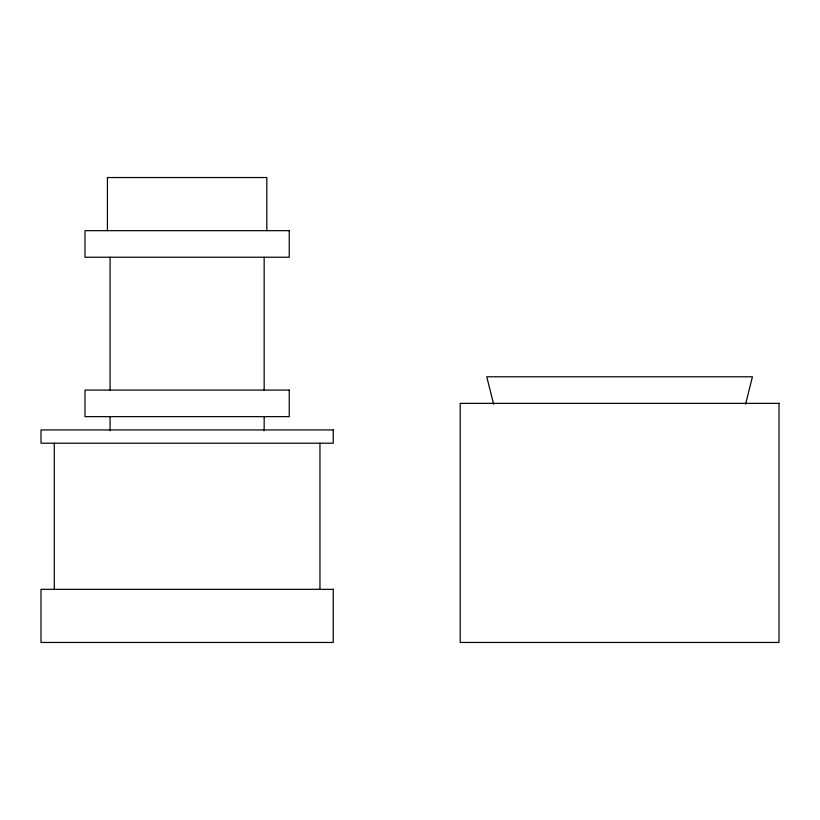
<?xml version="1.0" encoding="UTF-8"?>
<svg xmlns="http://www.w3.org/2000/svg" width="820" height="820" viewBox="0 0 820 820"><rect width="100%" height="100%" fill="white"/><g stroke="black" fill="none" stroke-linecap="round" stroke-linejoin="round"><path stroke-width="1.23" d="M745.595 404.137L752.432 376.79L486.762 376.79L493.599 404.137M319.954 443.21L319.954 589.334M266.818 230.666L266.818 177.54L107.42 177.54L107.42 230.666M264.163 257.234L264.163 390.074M264.163 416.642L264.163 430.674M110.075 257.234L110.075 390.074M110.075 416.642L110.075 430.674M54.284 443.21L54.284 589.334M289.234 230.666L85.003 230.666L85.003 257.234L289.234 257.234L289.234 230.666M289.234 390.074L85.003 390.074L85.003 416.642L289.234 416.642L289.234 390.074M779 403.358L460.194 403.358L460.194 642.46L779 642.46L779 403.358M333.238 429.926L41 429.926L41 443.21L333.238 443.21L333.238 429.926M333.238 589.334L41 589.334L41 642.46L333.238 642.46L333.238 589.334"/></g></svg>
